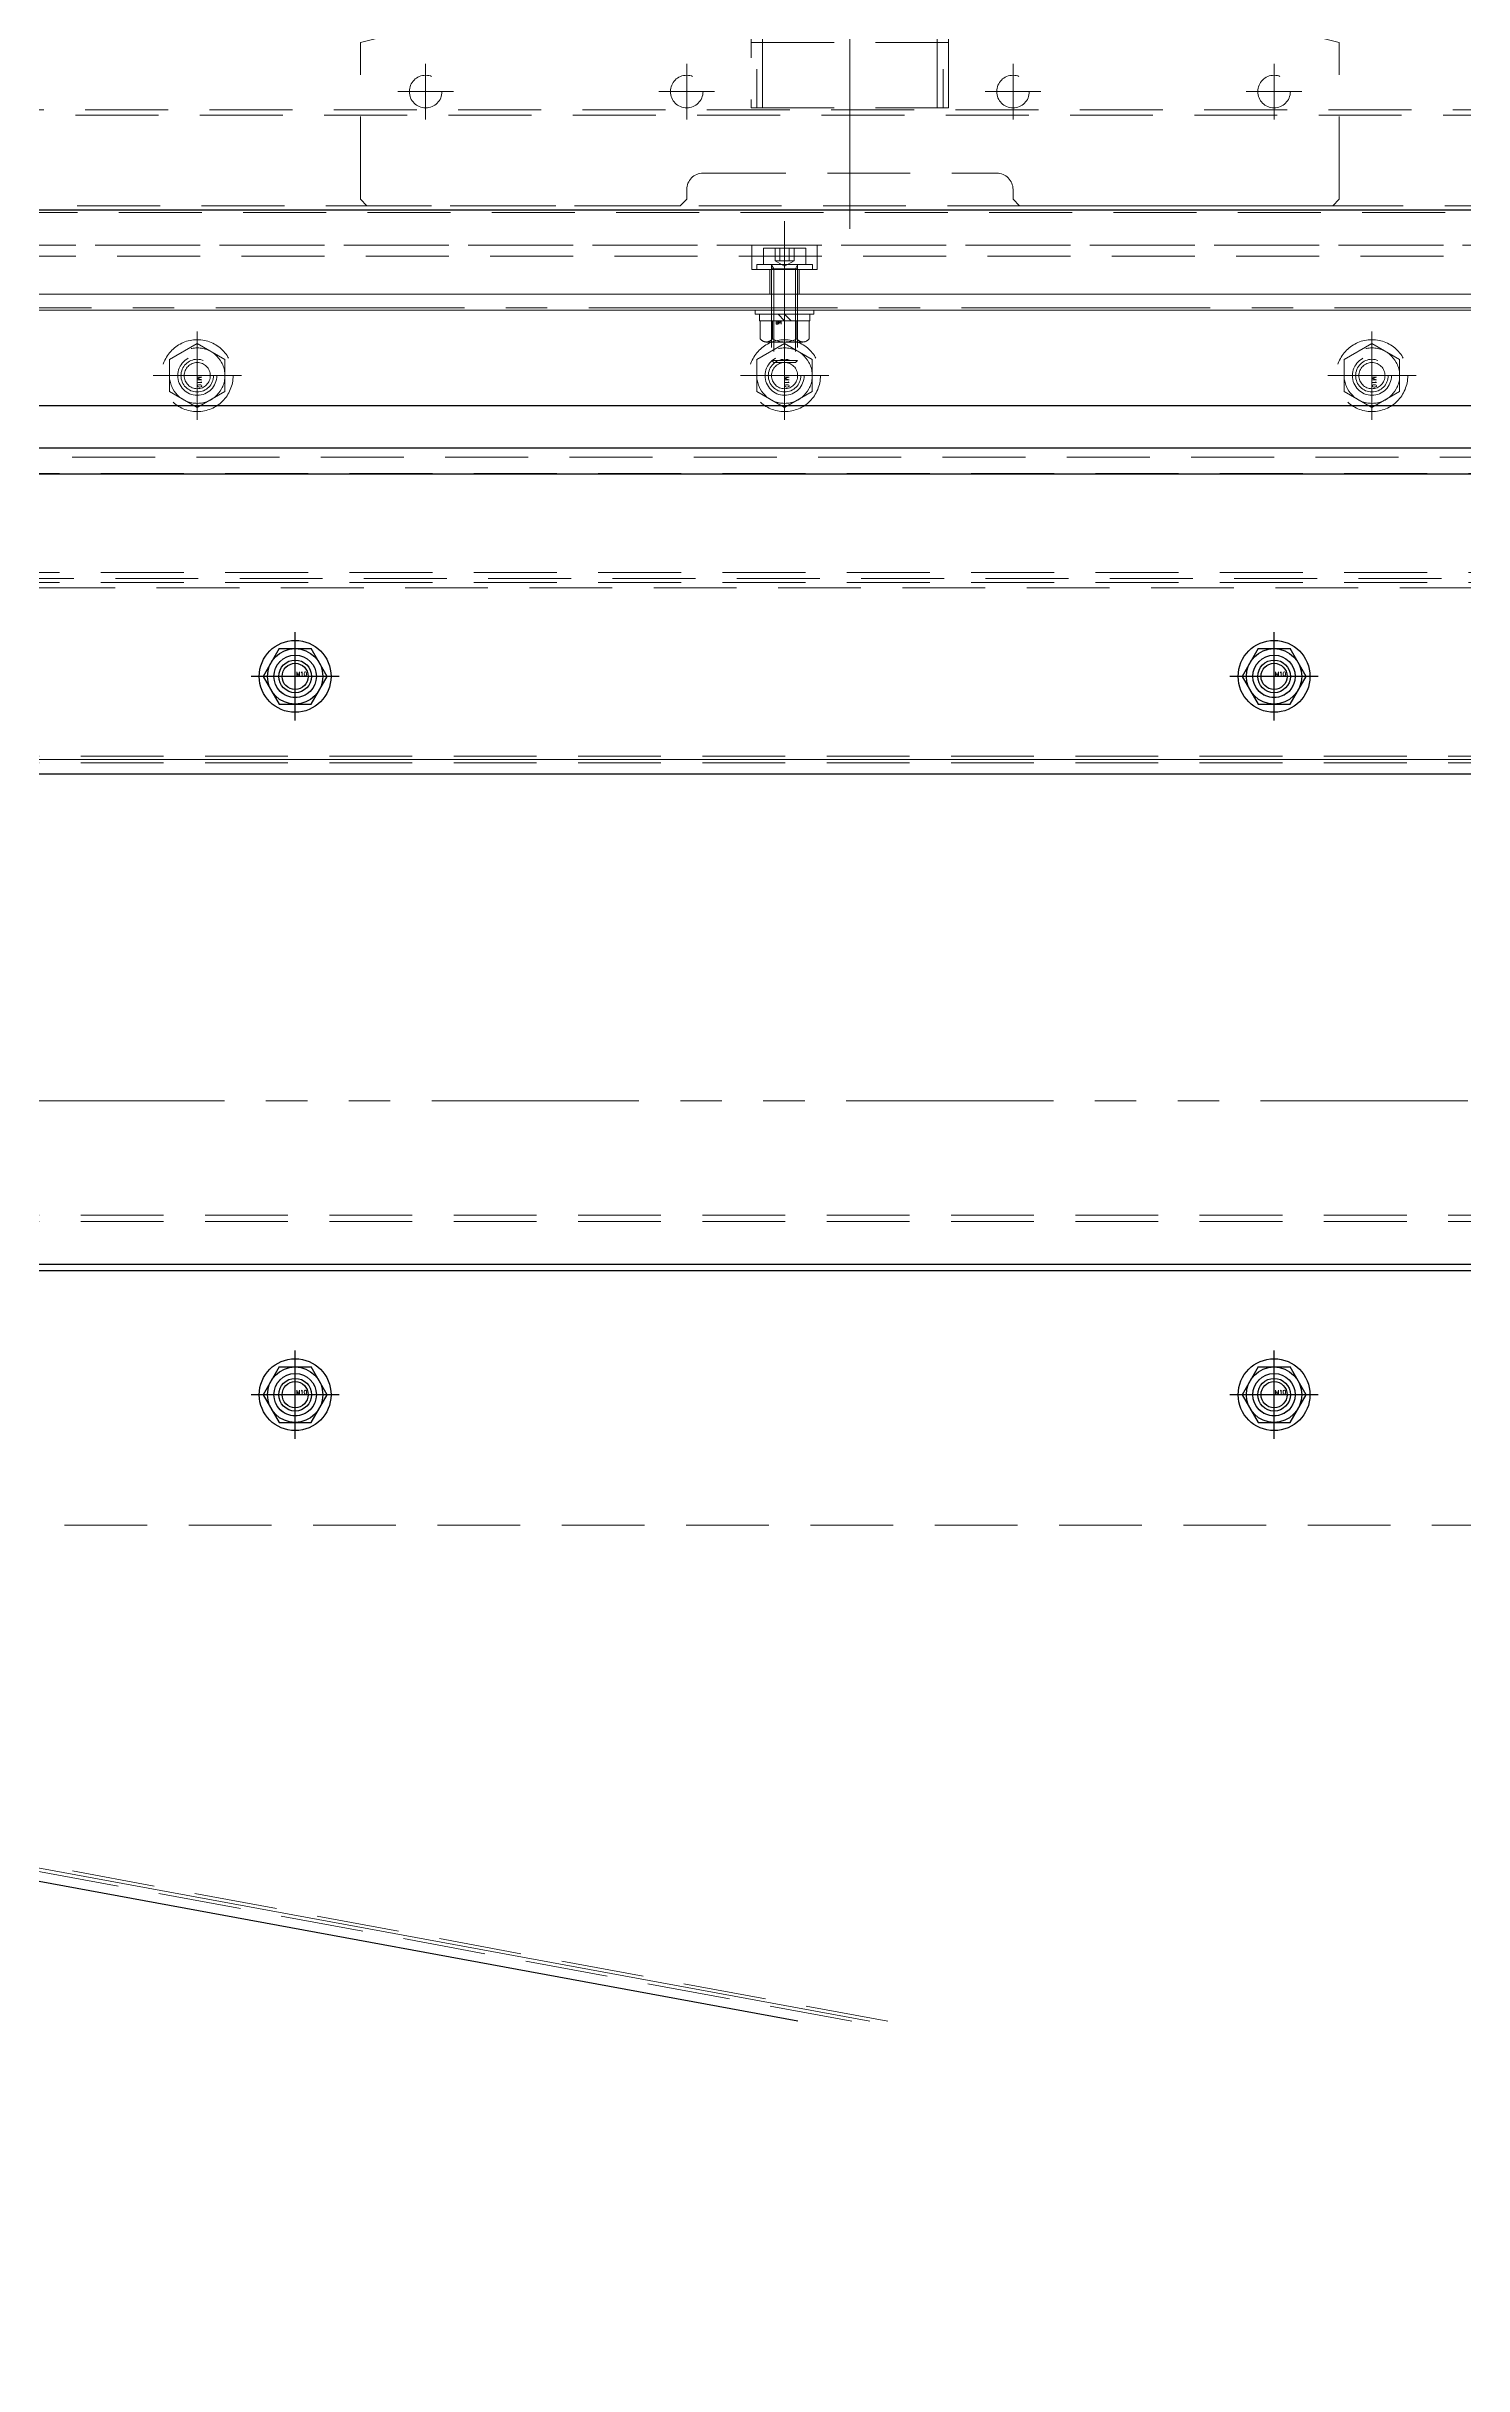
# Model space of a CAD drawing. Header units: millimetres. Extents: x -8731 to 85711, y -14522 to 31379.
# Drawn here: x 75027 to 75461, y 710 to 1421 of the extents above; entities that cross this region are included whole.
import ezdxf
from ezdxf import colors
from ezdxf.entities.mleader import LeaderData, LeaderLine
from ezdxf.enums import TextEntityAlignment as Align
from ezdxf.math import Vec2, Vec3
from ezdxf.xclip import XClip

# ---------------------------------------------------------------- set-up
doc = ezdxf.new("R2010")
doc.units = ezdxf.units.MM
doc.header["$LTSCALE"] = 4
doc.header["$XCLIPFRAME"] = 0
for name, pattern in [('CENTER2', [28.575, 19.05, -3.175, 3.175, -3.175]), ('HIDDEN', [9.525, 6.35, -3.175]), ('PHANTOM2', [31.75, 15.875, -3.175, 3.175, -3.175, 3.175, -3.175])]:
    doc.linetypes.add(name, pattern=pattern)
for name, color, linetype, lineweight in [('04_HIDDEN', 2, 'HIDDEN', 13), ('05_CENTER', 4, 'CENTER2', 13), ('06_PHANTOM', 2, 'PHANTOM2', 13), ('08_DIM', 3, 'Continuous', 13)]:
    doc.layers.add(name, color=color, linetype=linetype, lineweight=lineweight)
doc.layers.add('10_DRAFT', color=8, linetype='Continuous', lineweight=0, plot=False)
doc.styles.add('KSS_TXT', font='txt.shx', dxfattribs={"bigfont": 'extfont2.shx'})
doc.styles.get("Standard").update_dxf_attribs({"font": 'txt.shx', "bigfont": 'extfont2.shx'})

# ---------------------------------------------------------------- blocks, each defined once
blk = doc.blocks.new('A$C7E805CF0_1_1_1')
at = {"color": 0}
for p, q in [((-185, -998), (-185, 998)), ((12, 998), (12, -998)), ((-278, -993), (-278, 993))]:
    blk.add_line(p, q, dxfattribs=at)
at = {"color": 3}
blk.add_line((-44.45, -998), (-44.45, 998), dxfattribs=at)
at = {"color": 0}
for centre in [(-238, 600), (-18, 600), (-238, 300), (-18, 300)]:
    blk.add_circle(centre, 6.5, dxfattribs=at)
at = {"layer": '04_HIDDEN'}
blk.add_line((-183, -998), (-183, 998), dxfattribs=at)
at = {"layer": '04_HIDDEN', "color": 3}
blk.add_line((-42.45, -998), (-42.45, 998), dxfattribs=at)
at = {"layer": '05_CENTER'}
for p, q in [((-238, 587.09), (-238, 612.91)), ((-18, 587.09), (-18, 612.91)), ((-250.91, 600), (-225.09, 600)), ((-30.91, 600), (-5.09, 600)), ((-238, 287.09), (-238, 312.91)), ((-18, 287.09), (-18, 312.91)), ((-250.91, 300), (-225.09, 300)), ((-30.91, 300), (-5.09, 300))]:
    blk.add_line(p, q, dxfattribs=at)
at = {"layer": '10_DRAFT'}
blk.add_line((-43.45, -998), (-43.45, 998), dxfattribs=at)
blk = doc.blocks.new('A$C3DA434D9_1_1_1')
at = {"color": 0}
for p, q in [((0, -1008), (0, 1008)), ((2, -1008), (2, 1008)), ((302.88, -60.99), (129.39, -1002.27))]:
    blk.add_line(p, q, dxfattribs=at)
for centre in [(40, -300), (40, -600)]:
    blk.add_circle(centre, 6.5, dxfattribs=at)
at = {"layer": '04_HIDDEN'}
for p, q in [((297.97, -60.09), (124.47, -1001.36)), ((299.93, -60.45), (126.44, -1001.73))]:
    blk.add_line(p, q, dxfattribs=at)
at = {"layer": '05_CENTER'}
for p, q in [((40, -287.97), (40, -312.03)), ((52.03, -300), (27.97, -300)), ((40, -587.97), (40, -612.03)), ((52.03, -600), (27.97, -600))]:
    blk.add_line(p, q, dxfattribs=at)
at = {"layer": '10_DRAFT'}
blk.add_lwpolyline([(299, 0), (299, -59.73, -0.045601), (298.95, -60.27), (125.45, -1001.54, -0.36178), (122.5, -1004), (-21, -1004, 0.414214), (-24, -1007), (-24, -1035)], format="xyb", dxfattribs=at)
blk = doc.blocks.new('A$C39DF1911_1_1_1')
blk.add_blockref('A$C3DA434D9_1_1_1', (-100, 0))
blk = doc.blocks.new('10b_2_1')
at = {"color": 0}
for p, q in [((-4.9, 8.49), (-9.8, 0)), ((-4.9, 8.49), (4.9, 8.49)), ((9.8, 0), (4.9, 8.49)), ((-9.8, 0), (-4.9, -8.49)), ((4.9, -8.49), (9.8, 0)), ((-4.9, -8.49), (4.9, -8.49))]:
    blk.add_line(p, q, dxfattribs=at)
at = {"color": 0, "linetype": 'CENTER2'}
for p, q in [((0, -13.51), (0, 13.51)), ((13.51, 0), (-13.51, 0))]:
    blk.add_line(p, q, dxfattribs=at)
at = {"color": 0}
for radius in [11, 8.49, 5, 4]:
    blk.add_circle((0, 0), radius, dxfattribs=at)
at = {"layer": '10_DRAFT', "style": 'KSS_TXT'}
blk.add_text('M10', height=1.25, dxfattribs=at).set_placement((0.26, 0.12))
blk = doc.blocks.new('A$C39C06508_1')
for p in [(-1600, 0), (-1300, 0), (-1600, -220), (-1300, -220)]:
    blk.add_blockref('10b_2_1', p)
at = {"rotation": 270}
blk.add_blockref('A$C39DF1911_1_1_1', (-1000, -280), dxfattribs=at)
at = {"layer": '04_HIDDEN', "rotation": 90}
blk.add_blockref('A$C7E805CF0_1_1_1', (-1000, 18), dxfattribs=at)
blk = doc.blocks.new('AM_BALLOON1')
at = {"transparency": 16777216}
blk.add_circle((0, 0), 5, dxfattribs=at)
blk.add_attdef('B_NUMBER', text='', height=3, dxfattribs=at).set_placement((0, 0), align=Align.MIDDLE_CENTER)
blk = doc.blocks.new('_OPEN')
at = {"color": 0, "linetype": 'ByBlock'}
for p, q in [((-1, 0.167), (0, 0)), ((0, 0), (-1, -0.167)), ((0, 0), (-1, 0))]:
    blk.add_line(p, q, dxfattribs=at)
blk = doc.blocks.new('A$C2B9527C7_1_1')
at = {"color": 0}
blk.add_lwpolyline([(0, -8.5), (0, 8.5), (1.5, 8.5), (1.5, -8.5)], close=True, dxfattribs=at)
blk = doc.blocks.new('CBSST8-30a_1_1')
at = {"color": 0, "linetype": 'CENTER2'}
blk.add_line((-6.47, 0), (30.92, 0), dxfattribs=at)
at = {"color": 0}
for p, q in [((0, 6.5), (-5, 6.5)), ((-5, 6.5), (-5, -6.5)), ((0, 6.5), (0, -6.5)), ((0, 4), (29.32, 4)), ((0.08, 4), (1.25, 3.32)), ((1.25, 4), (1.25, -4)), ((1.25, 3.32), (30, 3.32)), ((29.32, 4), (29.32, -4)), ((29.32, 4), (30, 3.32)), ((30, 3.32), (30, -3.32)), ((0, -6.5), (-5, -6.5)), ((0, -4), (29.32, -4)), ((0.08, -4), (1.25, -3.32)), ((1.25, -3.32), (30, -3.32)), ((29.32, -4), (30, -3.32))]:
    blk.add_line(p, q, dxfattribs=at)
at = {"color": 0, "linetype": 'HIDDEN'}
for p, q in [((-5, 2.89), (-1.2, 2.89)), ((-5, 1.44), (-1.2, 1.44)), ((-1.2, 2.89), (-1.2, -2.89)), ((-1.2, 2.89), (0.47, 0)), ((0.47, 0), (-1.2, -2.89)), ((-5, -1.44), (-1.2, -1.44)), ((-5, -2.89), (-1.2, -2.89)), ((-0.37, -1.44), (-0.37, -1.44)), ((0.05, -0.72), (0.05, -0.72))]:
    blk.add_line(p, q, dxfattribs=at)
blk = doc.blocks.new('A$C2CD0138C_1_1')
at = {"color": 4}
for name in ['A$C2B9527C7_1_1', 'CBSST8-30a_1_1']:
    blk.add_blockref(name, (-1.5, 0), dxfattribs=at)
blk = doc.blocks.new('M8Nza_1_1_1')
at = {"color": 0}
for p, q in [((-7.5, 8.69), (-7.5, 3.2)), ((5.62, 9.7), (-5.63, 9.7)), ((-3.75, 3.2), (-3.75, 8.69)), ((3.75, 8.69), (3.75, 3.2)), ((7.5, 3.2), (7.5, 8.69)), ((-7.7, 3.2), (7.7, 3.2)), ((-7.7, 3.2), (-7.7, 1.2)), ((0, 1.2), (-2, 3.2)), ((0, 3.2), (2, 1.2)), ((7.7, 3.2), (7.7, 1.2))]:
    blk.add_line(p, q, dxfattribs=at)
at = {"color": 0, "linetype": 'CENTER2'}
blk.add_line((0, 9.7), (0, 0), dxfattribs=at)
at = {"color": 0}
blk.add_lwpolyline([(-9, 1.2), (9, 1.2), (9, 0), (-9, 0)], close=True, dxfattribs=at)
for centre, radius, start, end in [((-5.63, 7.45), 2.25, 33.626, 146.374), ((0, 2.2), 7.5, 60, 120), ((5.62, 7.45), 2.25, 33.626, 146.374)]:
    blk.add_arc(centre, radius, start, end, dxfattribs=at)
at = {"layer": '10_DRAFT', "style": 'KSS_TXT'}
blk.add_text('M8', height=1, dxfattribs=at).set_placement((0.87, 3.27))
blk = doc.blocks.new('A$C07217E9C_1_1_1')
at = {"color": 0}
blk.add_lwpolyline([(-30, 0), (1670, 0), (1670, -15), (-30, -15)], close=True, dxfattribs=at)
at = {"layer": '04_HIDDEN'}
for p, q in [((365.5, -7.5), (365.5, 0)), ((374.5, -7.5), (374.5, 0)), ((360, -7.5), (380, -7.5)), ((360, -15), (360, -7.5)), ((380, -7.5), (380, -15))]:
    blk.add_line(p, q, dxfattribs=at)
at = {"layer": '05_CENTER'}
blk.add_line((370, -22.32), (370, 6.98), dxfattribs=at)
blk = doc.blocks.new('A$C546A67D1_1_1_1')
at = {"color": 0}
blk.add_line((5, -50), (5, 1850), dxfattribs=at)
blk.add_lwpolyline([(0, -50), (0, 1850), (85, 1850), (90, 1845), (90, -45), (85, -50)], close=True, dxfattribs=at)
at = {"layer": '04_HIDDEN'}
for p, q in [((5, 50), (5, 1750)), ((85.26, 50), (85.26, 1750)), ((88.31, 50), (88.31, 1750))]:
    blk.add_line(p, q, dxfattribs=at)
at = {"layer": '04_HIDDEN', "color": 3}
blk.add_line((55, 50), (55, 1750), dxfattribs=at)
at = {"layer": '04_HIDDEN'}
for centre in [(25, 630), (25, 450), (25, 270)]:
    blk.add_circle(centre, 6, dxfattribs=at)
at = {"layer": '05_CENTER'}
for p, q in [((25, 620.66), (25, 639.34)), ((15.66, 630), (34.34, 630)), ((25, 440.66), (25, 459.34)), ((-7.1, 450), (12.19, 450)), ((15.66, 450), (34.34, 450)), ((25, 260.66), (25, 279.34)), ((15.66, 270), (34.34, 270))]:
    blk.add_line(p, q, dxfattribs=at)
blk = doc.blocks.new('A$C23901CDF_1_1_1')
at = {"color": 3}
blk.add_line((-27.5, 36.61), (1662.5, 36.61), dxfattribs=at)
at = {"color": 0}
blk.add_lwpolyline([(-27.5, 40), (1662.5, 40), (1662.5, -23), (1660.5, -25), (-25.5, -25), (-27.5, -23)], close=True, dxfattribs=at)
for centre in [(187.5, 0), (367.5, 0), (547.5, 0)]:
    blk.add_circle(centre, 6, dxfattribs=at)
at = {"layer": '05_CENTER'}
for p, q in [((187.5, -9.34), (187.5, 9.34)), ((367.5, -9.34), (367.5, 9.34)), ((547.5, -9.34), (547.5, 9.34)), ((178.16, 0), (196.84, 0)), ((358.16, 0), (376.84, 0)), ((538.16, 0), (556.84, 0))]:
    blk.add_line(p, q, dxfattribs=at)
blk = doc.blocks.new('A$C16DC10C5_1')
for name, p in [('A$C546A67D1_1_1_1', (15, -900)), ('A$C2CD0138C_1_1', (7.5, -450))]:
    blk.add_blockref(name, p)
at = {"xscale": -1, "rotation": 270}
blk.add_blockref('A$C07217E9C_1_1_1', (15, -820), dxfattribs=at)
at = {"rotation": 270}
blk.add_blockref('M8Nza_1_1_1', (20, -450), dxfattribs=at)
at = {"layer": '04_HIDDEN', "rotation": 90}
blk.add_blockref('A$C23901CDF_1_1_1', (40, -817.5), dxfattribs=at)
at = {"layer": '04_HIDDEN'}
for p in [(40, -270), (40, -450), (40, -630)]:
    blk.add_blockref('10b_2_1', p, dxfattribs=at)
blk = doc.blocks.new('A$C751B273A_1_1_1')
at = {"color": 0}
blk.add_lwpolyline([(-79, -844.5), (-79, 844.5), (-179, 844.5), (-179, -844.5)], close=True, dxfattribs=at)
at = {"layer": '04_HIDDEN'}
blk.add_line((-177, -844.5), (-177, 844.5), dxfattribs=at)
blk = doc.blocks.new('A$C7AAF005D_1_1')
at = {"color": 0}
for p, q in [((-30.25, 183), (-30.25, 28)), ((30.25, 28), (30.25, 183)), ((-150, 48), (-30.25, 78)), ((150, 48), (30.25, 78)), ((-150, 0), (-150, 48)), ((-30.25, 48), (30.25, 48)), ((-26.75, 48), (-26.75, 28)), ((26.75, 48), (26.75, 28)), ((150, 0), (150, 48)), ((-30.25, 28), (30.25, 28)), ((-45, 8), (45, 8)), ((-148, -2), (-150, 0)), ((-50, 0), (-52, -2)), ((-50, 0), (-50, 3)), ((50, 3), (50, 0)), ((150, 0), (148, -2)), ((-52, -2), (-148, -2)), ((52, -2), (50, 0)), ((148, -2), (52, -2))]:
    blk.add_line(p, q, dxfattribs=at)
for centre, radius in [((0, 183), 30.25), ((0, 183), 28.95), ((0, 183), 26.75), ((-130, 33), 5), ((-50, 33), 5), ((50, 33), 5), ((130, 33), 5)]:
    blk.add_circle(centre, radius, dxfattribs=at)
for centre, start, end in [((-45, 3), 90, 180), ((45, 3), 0, 90)]:
    blk.add_arc(centre, 5, start, end, dxfattribs=at)
at = {"layer": '04_HIDDEN'}
for p, q in [((-26.75, 48), (-26.75, 183)), ((26.75, 48), (26.75, 183)), ((-28.55, 78), (-30.25, 78)), ((-28.55, 78), (-28.55, 28)), ((28.55, 78), (30.25, 78)), ((28.55, 78), (28.55, 28))]:
    blk.add_line(p, q, dxfattribs=at)
at = {"layer": '05_CENTER'}
for p, q in [((0, -9.01), (0, 220.04)), ((37.04, 183), (-37.04, 183)), ((-130, 24.46), (-130, 41.54)), ((-50, 24.46), (-50, 41.54)), ((50, 24.46), (50, 41.54)), ((130, 24.46), (130, 41.54)), ((-138.54, 33), (-121.46, 33)), ((-58.54, 33), (-41.46, 33)), ((58.54, 33), (41.46, 33)), ((138.54, 33), (121.46, 33))]:
    blk.add_line(p, q, dxfattribs=at)
blk = doc.blocks.new('A$C50AA2148_1_1')
blk.add_blockref('A$C7AAF005D_1_1', (-1300, -119))
at = {"rotation": 90}
blk.add_blockref('A$C751B273A_1_1_1', (-870, 56), dxfattribs=at)
blk = doc.blocks.new('A$C76D83096_1_1_1')
at = {"color": 0}
blk.add_line((6, -30.25), (1694, -30.25), dxfattribs=at)
at = {"layer": '04_HIDDEN'}
blk.add_line((3, -28.6), (1697, -28.6), dxfattribs=at)
blk = doc.blocks.new('A$C081D2C41_1')
at = {"rotation": 270}
blk.add_blockref('A$C50AA2148_1_1', (-7, -870), dxfattribs=at)
at = {"xscale": -1, "rotation": 270}
blk.add_blockref('A$C76D83096_1_1_1', (-70, -850), dxfattribs=at)
blk = doc.blocks.new('A$C07C31A19_1_1_1')
at = {"color": 0}
blk.add_line((-1000, 192), (1000, 192), dxfattribs=at)
blk.add_lwpolyline([(-1000, 200), (1000, 200), (1000, 100), (-1000, 100)], close=True, dxfattribs=at)
for centre in [(-600, 130), (-300, 130)]:
    blk.add_circle(centre, 6.5, dxfattribs=at)
at = {"layer": '05_CENTER'}
for p, q in [((-600, 117.09), (-600, 142.91)), ((-300, 117.09), (-300, 142.91)), ((-587.09, 130), (-612.91, 130)), ((-287.09, 130), (-312.91, 130))]:
    blk.add_line(p, q, dxfattribs=at)

msp = doc.modelspace()

# ---------------------------------------------------------------- linework, layer by layer
at = {"color": 0}
for points in [[(74686.86232, 1370.59256), (76718.86232, 1370.59256)], [(76718.86232, 1310.59256), (74686.86232, 1310.59256)]]:
    msp.add_lwpolyline(points, dxfattribs=at)
at = {"layer": '05_CENTER'}
msp.add_line((74621.32359, 1340.59256), (76784.40106, 1340.59256), dxfattribs=at)
at = {"layer": '06_PHANTOM'}
msp.add_line((66254.72409, 1097.69256), (77429.00896, 1097.69256), dxfattribs=at)
at = {"layer": '06_PHANTOM', "color": 6}
msp.add_lwpolyline([(74752.86232, 1925.19256), (76652.86232, 1925.19256), (76652.86232, 1310.59256), (74752.86232, 1310.59256)], close=True, dxfattribs=at)

# ---------------------------------------------------------------- block references
msp.add_blockref('A$C07C31A19_1_1_1', (75702.86232, 1097.69256))
ref = msp.add_blockref('A$C39C06508_1', (76702.86232, 1227.69256))
XClip(ref).set_block_clipping_path([(-2068.8232591143, -411.9244112134), (65.0000000022, 90.5999999991)])
at = {"layer": '04_HIDDEN'}
for name, p, rotation in [('A$C081D2C41_1', (75702.86232, 1499.80056), 90), ('A$C16DC10C5_1', (75702.86232, 1359.80056), 270)]:
    msp.add_blockref(name, p, dxfattribs=dict(at, rotation=rotation))

# ---------------------------------------------------------------- leaders
at = {"layer": '08_DIM'}
ml = msp.add_multileader_block('Standard', dxfattribs=at)
ml.set_content('AM_BALLOON1', color=256, scale=15)
ml.set_attribute('B_NUMBER', 'C', width=0)
ml.set_leader_properties(color=256, linetype='ByLayer', lineweight=-1)
ml.set_arrow_properties(name='OPEN')
ml.build(insert=Vec2(0, 0))
ml.multileader.update_dxf_attribs({"leader_type": 0, "has_dogleg": 0, "text_right_attachment_type": 6, "dogleg_length": 0, "arrow_head_size": 30, "scale": 15, "block_connection_type": 1})
ctx = ml.context
ctx.base_point, ctx.scale, ctx.char_height, ctx.arrow_head_size, ctx.landing_gap_size, ctx.plane_origin = Vec3(75922.97109, 3336.04157), 15, 60, 30, 30, Vec3(75922.97109, 3336.04157)
ctx.right_attachment, ctx.attachment_type = 6, 1
notes = []
notes.append((ctx, [(0, (0, 0, 0), (0, 0), (1, 0), 1, [])]))
ctx.block.insert = Vec3(75922.97109, 3336.04157)
ml = msp.add_multileader_block('Standard', dxfattribs=at)
ml.set_content('AM_BALLOON1', color=256, scale=15)
ml.set_attribute('B_NUMBER', 'G', width=0)
ml.set_leader_properties(color=256, linetype='ByLayer', lineweight=-1)
ml.set_arrow_properties(name='OPEN')
ml.build(insert=Vec2(0, 0))
ml.multileader.update_dxf_attribs({"leader_type": 0, "has_dogleg": 0, "text_right_attachment_type": 6, "dogleg_length": 0, "arrow_head_size": 30, "scale": 15, "block_connection_type": 1})
ctx = ml.context
ctx.base_point, ctx.scale, ctx.char_height, ctx.arrow_head_size, ctx.landing_gap_size, ctx.plane_origin = Vec3(77538.8127, 2880.80037), 15, 60, 30, 30, Vec3(77538.8127, 2880.80037)
ctx.right_attachment, ctx.attachment_type = 6, 1
notes.append((ctx, [(0, (0, 0, 0), (0, 0), (1, 0), 1, [])]))
ctx.block.insert = Vec3(77538.8127, 2880.80037)
ml = msp.add_multileader_block('Standard', dxfattribs=at)
ml.set_content('AM_BALLOON1', color=256, scale=15)
ml.set_attribute('B_NUMBER', 'H', width=0)
ml.set_leader_properties(color=256, linetype='ByLayer', lineweight=-1)
ml.set_arrow_properties(name='OPEN')
ml.build(insert=Vec2(0, 0))
ml.multileader.update_dxf_attribs({"leader_type": 0, "has_dogleg": 0, "text_right_attachment_type": 6, "dogleg_length": 0, "arrow_head_size": 30, "scale": 15, "block_connection_type": 1})
ctx = ml.context
ctx.base_point, ctx.scale, ctx.char_height, ctx.arrow_head_size, ctx.landing_gap_size, ctx.plane_origin = Vec3(77409.17981, 2739.35861), 15, 60, 30, 30, Vec3(77409.17981, 2739.35861)
ctx.right_attachment, ctx.attachment_type = 6, 1
notes.append((ctx, [(0, (0, 0, 0), (0, 0), (1, 0), 1, [])]))
ctx.block.insert = Vec3(77409.17981, 2739.35861)
ml = msp.add_multileader_block('Standard', dxfattribs=at)
ml.set_content('AM_BALLOON1', color=256, scale=15)
ml.set_attribute('B_NUMBER', 'I', width=0)
ml.set_leader_properties(color=256, linetype='ByLayer', lineweight=-1)
ml.set_arrow_properties(name='OPEN')
ml.build(insert=Vec2(0, 0))
ml.multileader.update_dxf_attribs({"leader_type": 0, "has_dogleg": 0, "text_right_attachment_type": 6, "dogleg_length": 0, "arrow_head_size": 30, "scale": 15, "block_connection_type": 1})
ctx = ml.context
ctx.base_point, ctx.scale, ctx.char_height, ctx.arrow_head_size, ctx.landing_gap_size, ctx.plane_origin = Vec3(77551.89496, 2589.59678), 15, 60, 30, 30, Vec3(77551.89496, 2589.59678)
ctx.right_attachment, ctx.attachment_type = 6, 1
notes.append((ctx, [(0, (0, 0, 0), (0, 0), (1, 0), 1, [])]))
ctx.block.insert = Vec3(77551.89496, 2589.59678)
ml = msp.add_multileader_block('Standard', dxfattribs=at)
ml.set_content('AM_BALLOON1', color=256, scale=6.25)
ml.set_attribute('B_NUMBER', '120', width=0)
ml.set_leader_properties(color=256, linetype='ByLayer', lineweight=-1)
ml.set_arrow_properties(name='OPEN')
ml.build(insert=Vec2(0, 0))
ml.multileader.update_dxf_attribs({"leader_type": 0, "has_dogleg": 0, "text_right_attachment_type": 6, "dogleg_length": 0, "arrow_head_size": 12.5, "scale": 2.5, "block_connection_type": 1})
ctx = ml.context
ctx.base_point, ctx.scale, ctx.char_height, ctx.arrow_head_size, ctx.landing_gap_size, ctx.plane_origin = Vec3(82283.06772, 2548.57113), 2.5, 25, 12.5, 12.5, Vec3(82283.06772, 2548.57113)
ctx.right_attachment, ctx.attachment_type = 6, 1
notes.append((ctx, [(0, (0, 0, 0), (0, 0), (1, 0), 1, [])]))
ctx.block.insert = Vec3(82283.06772, 2548.57113)
for ctx, leaders in notes:
    for number, flags, end, landing, length, lines in leaders:
        leader = LeaderData()
        leader.index, (leader.has_last_leader_line, leader.has_dogleg_vector, leader.attachment_direction) = number, flags
        leader.last_leader_point, leader.dogleg_vector, leader.dogleg_length = Vec3(end), Vec3(landing), length
        for number, points, colour, breaks in lines:
            line = LeaderLine()
            line.index, line.vertices, line.color, line.breaks = number, Vec3.list(points), colors.encode_raw_color(colour), breaks
            leader.lines.append(line)
        ctx.leaders.append(leader)

doc.saveas('drawing.dxf')
